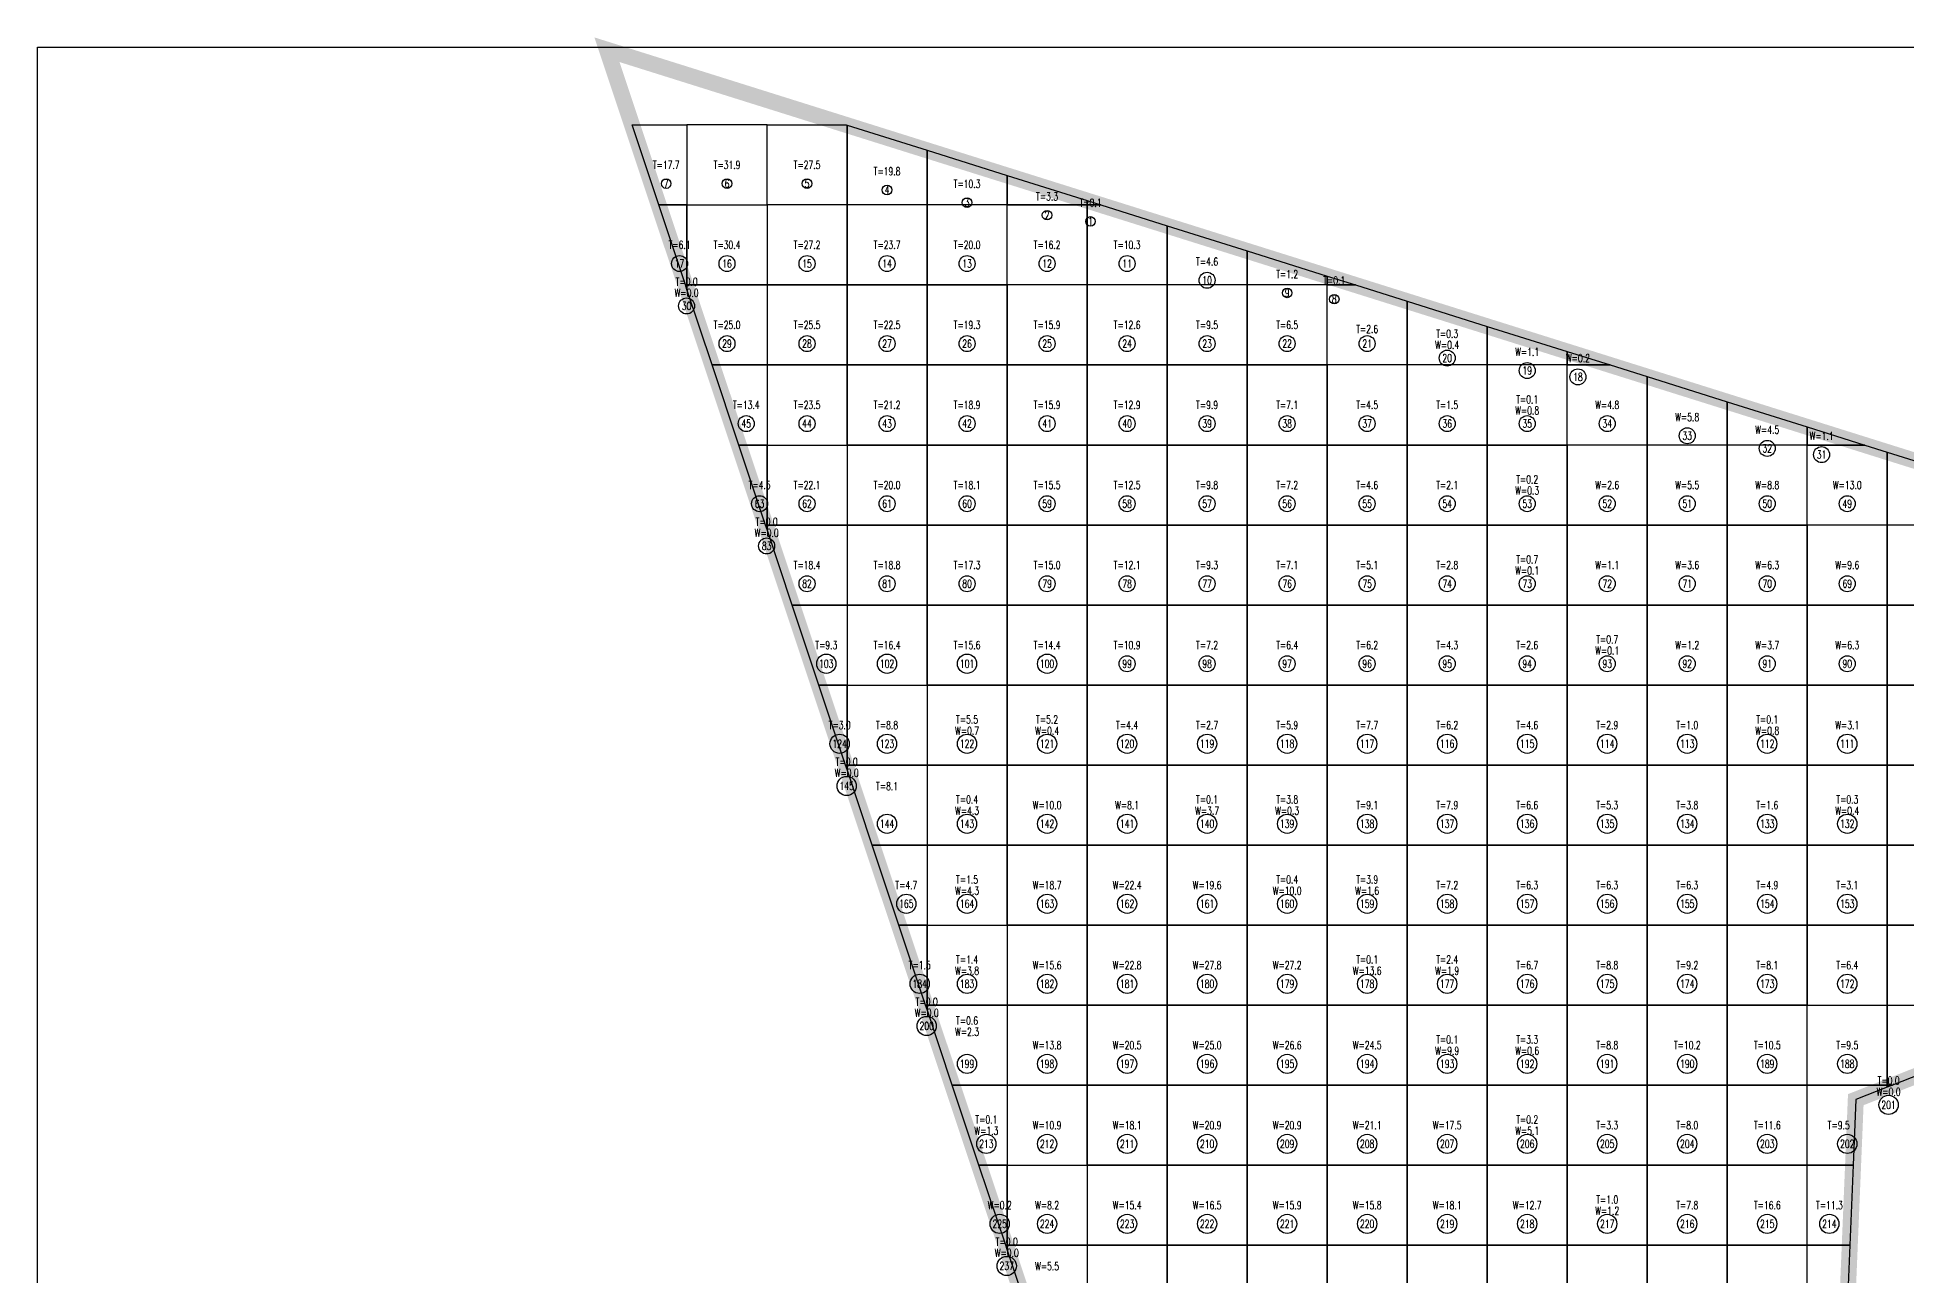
# Model space of a CAD drawing. Extents: x 4283 to 40403, y 1134 to 1764.
# Drawn here: x 8282 to 8365.4, y 1619.3 to 1674.5 of the extents above; entities that cross this region are included whole.
import ezdxf
from ezdxf.enums import TextEntityAlignment as Align

# ---------------------------------------------------------------- set-up
doc = ezdxf.new("R2010")
doc.units = 0
for name, color, linetype in [('tdz_7-5方格网', 2, 'Continuous'), ('tdz_7-5方格网计算', 7, 'Continuous'), ('tdz_土方计算图', 7, 'Continuous'), ('tdz_格田', 6, 'Continuous')]:
    doc.layers.add(name, color=color, linetype=linetype)
doc.styles.add('GLandNum', font='txt_____.ttf', dxfattribs={"width": 0.7, "height": 0.5})

msp = doc.modelspace()

# ---------------------------------------------------------------- linework, layer by layer
at = {"layer": 'tdz_7-5方格网', "linetype": 'Continuous'}
for points in [[(8308.531, 1670.629, 2435.426), (8310.983, 1670.629, 2435.365), (8310.983, 1667.058, 2435.463), (8309.722, 1667.058, 2435.484)], [(8310.983, 1670.629, 2435.365), (8310.983, 1667.058, 2435.463), (8314.555, 1667.058, 2435.363), (8314.555, 1670.629, 2435.289)], [(8318.126, 1670.617, 2435.223), (8318.126, 1667.058, 2435.287), (8314.555, 1667.058, 2435.363), (8314.555, 1670.629, 2435.289), (8318.089, 1670.629, 2435.223)], [(8321.697, 1669.495, 2435.173), (8321.697, 1667.058, 2435.211), (8318.126, 1667.058, 2435.287), (8318.126, 1670.617, 2435.223)], [(8325.269, 1668.373, 2435.124), (8325.269, 1667.058, 2435.136), (8321.697, 1667.058, 2435.211), (8321.697, 1669.495, 2435.173)], [(8328.84, 1667.25, 2435.074), (8328.84, 1667.058, 2435.073), (8325.269, 1667.058, 2435.136), (8325.269, 1668.373, 2435.124)], [(8309.722, 1667.058, 2435.484), (8310.983, 1667.058, 2435.463), (8310.983, 1663.486, 2435.542), (8310.913, 1663.486, 2435.542)], [(8310.983, 1663.486, 2435.542), (8310.983, 1667.058, 2435.463), (8314.555, 1667.058, 2435.363), (8314.555, 1663.486, 2435.46)], [(8314.555, 1667.058, 2435.363), (8314.555, 1663.486, 2435.46), (8318.126, 1663.486, 2435.361), (8318.126, 1667.058, 2435.287)], [(8318.126, 1667.058, 2435.287), (8318.126, 1663.486, 2435.361), (8321.697, 1663.486, 2435.285), (8321.697, 1667.058, 2435.211)], [(8321.697, 1667.058, 2435.211), (8321.697, 1663.486, 2435.285), (8325.269, 1663.486, 2435.209), (8325.269, 1667.058, 2435.136)], [(8325.269, 1663.486, 2435.209), (8325.269, 1667.058, 2435.136), (8328.84, 1667.058, 2435.073), (8328.84, 1663.486, 2435.134)], [(8329.454, 1667.058, 2435.066), (8328.84, 1667.058, 2435.073), (8328.84, 1667.25, 2435.074)], [(8332.412, 1666.128, 2435.024), (8332.412, 1663.486, 2435.047), (8328.84, 1663.486, 2435.134), (8328.84, 1667.058, 2435.073), (8329.454, 1667.058, 2435.066)], [(8335.983, 1665.006, 2434.955), (8335.983, 1663.486, 2434.948), (8332.412, 1663.486, 2435.047), (8332.412, 1666.128, 2435.024)], [(8339.555, 1663.883, 2434.868), (8339.555, 1663.486, 2434.865), (8335.983, 1663.486, 2434.948), (8335.983, 1665.006, 2434.955)], [(8340.819, 1663.486, 2434.836), (8339.555, 1663.486, 2434.865), (8339.555, 1663.883, 2434.868)], [(8310.913, 1663.486, 2435.542), (8310.983, 1663.486, 2435.542), (8310.983, 1663.277, 2435.545)], [(8310.983, 1663.277, 2435.545), (8310.983, 1663.486, 2435.542), (8314.555, 1663.486, 2435.46), (8314.555, 1659.915, 2435.561), (8312.104, 1659.915, 2435.6)], [(8314.555, 1663.486, 2435.46), (8314.555, 1659.915, 2435.561), (8318.126, 1659.915, 2435.457), (8318.126, 1663.486, 2435.361)], [(8318.126, 1663.486, 2435.361), (8318.126, 1659.915, 2435.457), (8321.697, 1659.915, 2435.349), (8321.697, 1663.486, 2435.285)], [(8321.697, 1663.486, 2435.285), (8321.697, 1659.915, 2435.349), (8325.269, 1659.915, 2435.254), (8325.269, 1663.486, 2435.209)], [(8325.269, 1663.486, 2435.209), (8325.269, 1659.915, 2435.254), (8328.84, 1659.915, 2435.163), (8328.84, 1663.486, 2435.134)], [(8328.84, 1663.486, 2435.134), (8328.84, 1659.915, 2435.163), (8332.412, 1659.915, 2435.071), (8332.412, 1663.486, 2435.047)], [(8332.412, 1663.486, 2435.047), (8332.412, 1659.915, 2435.071), (8335.983, 1659.915, 2434.979), (8335.983, 1663.486, 2434.948)], [(8335.983, 1663.486, 2434.948), (8335.983, 1659.915, 2434.979), (8339.555, 1659.915, 2434.877), (8339.555, 1663.486, 2434.865)], [(8343.126, 1662.761, 2434.78), (8343.126, 1659.915, 2434.757), (8339.555, 1659.915, 2434.877), (8339.555, 1663.486, 2434.865), (8340.819, 1663.486, 2434.836)], [(8346.697, 1661.639, 2434.693), (8346.697, 1659.915, 2434.679), (8343.126, 1659.915, 2434.757), (8343.126, 1662.761, 2434.78)], [(8350.269, 1660.516, 2434.606), (8350.269, 1659.915, 2434.601), (8346.697, 1659.915, 2434.679), (8346.697, 1661.639, 2434.693)], [(8352.184, 1659.915, 2434.559), (8350.269, 1659.915, 2434.601), (8350.269, 1660.516, 2434.606)], [(8312.104, 1659.915, 2435.6), (8314.555, 1659.915, 2435.561), (8314.555, 1656.343, 2435.662), (8313.296, 1656.343, 2435.658)], [(8314.555, 1659.915, 2435.561), (8314.555, 1656.343, 2435.662), (8318.126, 1656.343, 2435.554), (8318.126, 1659.915, 2435.457)], [(8318.126, 1659.915, 2435.457), (8318.126, 1656.343, 2435.554), (8321.697, 1656.343, 2435.411), (8321.697, 1659.915, 2435.349)], [(8321.697, 1659.915, 2435.349), (8321.697, 1656.343, 2435.411), (8325.269, 1656.343, 2435.309), (8325.269, 1659.915, 2435.254)], [(8325.269, 1659.915, 2435.254), (8325.269, 1656.343, 2435.309), (8328.84, 1656.343, 2435.213), (8328.84, 1659.915, 2435.163)], [(8328.84, 1659.915, 2435.163), (8328.84, 1656.343, 2435.213), (8332.412, 1656.343, 2435.116), (8332.412, 1659.915, 2435.071)], [(8332.412, 1659.915, 2435.071), (8332.412, 1656.343, 2435.116), (8335.983, 1656.343, 2435.014), (8335.983, 1659.915, 2434.979)], [(8335.983, 1659.915, 2434.979), (8335.983, 1656.343, 2435.014), (8339.555, 1656.343, 2434.911), (8339.555, 1659.915, 2434.877)], [(8339.555, 1659.915, 2434.877), (8339.555, 1656.343, 2434.911), (8343.126, 1656.343, 2434.807), (8343.126, 1659.915, 2434.757)], [(8343.126, 1659.915, 2434.757), (8343.126, 1656.343, 2434.807), (8346.697, 1656.343, 2434.687), (8346.697, 1659.915, 2434.679)], [(8346.697, 1659.915, 2434.679), (8346.697, 1656.343, 2434.687), (8350.269, 1656.343, 2434.568), (8350.269, 1659.915, 2434.601)], [(8353.84, 1659.394, 2434.519), (8353.84, 1656.343, 2434.491), (8350.269, 1656.343, 2434.568), (8350.269, 1659.915, 2434.601), (8352.184, 1659.915, 2434.559)], [(8357.412, 1658.272, 2434.431), (8357.412, 1656.343, 2434.414), (8353.84, 1656.343, 2434.491), (8353.84, 1659.394, 2434.519)], [(8360.983, 1657.149, 2434.344), (8360.983, 1656.343, 2434.337), (8357.412, 1656.343, 2434.414), (8357.412, 1658.272, 2434.431)], [(8363.548, 1656.343, 2434.281), (8360.983, 1656.343, 2434.337), (8360.983, 1657.149, 2434.344)], [(8313.296, 1656.343, 2435.658), (8314.555, 1656.343, 2435.662), (8314.555, 1652.772, 2435.719), (8314.487, 1652.772, 2435.718)], [(8314.555, 1652.772, 2435.719), (8314.555, 1656.343, 2435.662), (8318.126, 1656.343, 2435.554), (8318.126, 1652.772, 2435.634)], [(8318.126, 1656.343, 2435.554), (8318.126, 1652.772, 2435.634), (8321.697, 1652.772, 2435.489), (8321.697, 1656.343, 2435.411)], [(8321.697, 1656.343, 2435.411), (8321.697, 1652.772, 2435.489), (8325.269, 1652.772, 2435.367), (8325.269, 1656.343, 2435.309)], [(8325.269, 1656.343, 2435.309), (8325.269, 1652.772, 2435.367), (8328.84, 1652.772, 2435.271), (8328.84, 1656.343, 2435.213)], [(8328.84, 1656.343, 2435.213), (8328.84, 1652.772, 2435.271), (8332.412, 1652.772, 2435.174), (8332.412, 1656.343, 2435.116)], [(8332.412, 1656.343, 2435.116), (8332.412, 1652.772, 2435.174), (8335.983, 1652.772, 2435.06), (8335.983, 1656.343, 2435.014)], [(8335.983, 1656.343, 2435.014), (8335.983, 1652.772, 2435.06), (8339.555, 1652.772, 2434.951), (8339.555, 1656.343, 2434.911)], [(8339.555, 1656.343, 2434.911), (8339.555, 1652.772, 2434.951), (8343.126, 1652.772, 2434.847), (8343.126, 1656.343, 2434.807)], [(8343.126, 1656.343, 2434.807), (8343.126, 1652.772, 2434.847), (8346.697, 1652.772, 2434.736), (8346.697, 1656.343, 2434.687)], [(8346.697, 1656.343, 2434.687), (8346.697, 1652.772, 2434.736), (8350.269, 1652.772, 2434.616), (8350.269, 1656.343, 2434.568)], [(8350.269, 1656.343, 2434.568), (8350.269, 1652.772, 2434.616), (8353.84, 1652.772, 2434.496), (8353.84, 1656.343, 2434.491)], [(8353.84, 1656.343, 2434.491), (8353.84, 1652.772, 2434.496), (8357.412, 1652.772, 2434.38), (8357.412, 1656.343, 2434.414)], [(8357.412, 1656.343, 2434.414), (8357.412, 1652.772, 2434.38), (8360.983, 1652.772, 2434.304), (8360.983, 1656.343, 2434.337)], [(8364.555, 1656.027, 2434.256), (8364.555, 1652.772, 2434.226), (8360.983, 1652.772, 2434.304), (8360.983, 1656.343, 2434.337), (8363.548, 1656.343, 2434.281)], [(8368.126, 1654.905, 2434.169), (8368.126, 1652.772, 2434.15), (8364.555, 1652.772, 2434.226), (8364.555, 1656.027, 2434.256)], [(8314.487, 1652.772, 2435.718), (8314.555, 1652.772, 2435.719), (8314.555, 1652.569, 2435.721)], [(8314.555, 1652.569, 2435.721), (8314.555, 1652.772, 2435.719), (8318.126, 1652.772, 2435.634), (8318.126, 1649.2, 2435.713), (8315.678, 1649.2, 2435.781)], [(8318.126, 1652.772, 2435.634), (8318.126, 1649.2, 2435.713), (8321.697, 1649.2, 2435.566), (8321.697, 1652.772, 2435.489)], [(8321.697, 1652.772, 2435.489), (8321.697, 1649.2, 2435.566), (8325.269, 1649.2, 2435.425), (8325.269, 1652.772, 2435.367)], [(8325.269, 1652.772, 2435.367), (8325.269, 1649.2, 2435.425), (8328.84, 1649.2, 2435.329), (8328.84, 1652.772, 2435.271)], [(8328.84, 1652.772, 2435.271), (8328.84, 1649.2, 2435.329), (8332.412, 1649.2, 2435.22), (8332.412, 1652.772, 2435.174)], [(8332.412, 1652.772, 2435.174), (8332.412, 1649.2, 2435.22), (8335.983, 1649.2, 2435.14), (8335.983, 1652.772, 2435.06)], [(8335.983, 1652.772, 2435.06), (8335.983, 1649.2, 2435.14), (8339.555, 1649.2, 2434.974), (8339.555, 1652.772, 2434.951)], [(8339.555, 1652.772, 2434.951), (8339.555, 1649.2, 2434.974), (8343.126, 1649.2, 2434.861), (8343.126, 1652.772, 2434.847)], [(8343.126, 1652.772, 2434.847), (8343.126, 1649.2, 2434.861), (8346.697, 1649.2, 2434.728), (8346.697, 1652.772, 2434.736)], [(8346.697, 1652.772, 2434.736), (8346.697, 1649.2, 2434.728), (8350.269, 1649.2, 2434.595), (8350.269, 1652.772, 2434.616)], [(8350.269, 1652.772, 2434.616), (8350.269, 1649.2, 2434.595), (8353.84, 1649.2, 2434.484), (8353.84, 1652.772, 2434.496)], [(8353.84, 1652.772, 2434.496), (8353.84, 1649.2, 2434.484), (8357.412, 1649.2, 2434.375), (8357.412, 1652.772, 2434.38)], [(8357.412, 1652.772, 2434.38), (8357.412, 1649.2, 2434.375), (8360.983, 1649.2, 2434.265), (8360.983, 1652.772, 2434.304)], [(8360.983, 1652.772, 2434.304), (8360.983, 1649.2, 2434.265), (8364.555, 1649.2, 2434.174), (8364.555, 1652.772, 2434.226)], [(8364.555, 1652.772, 2434.226), (8364.555, 1649.2, 2434.174), (8368.126, 1649.2, 2434.096), (8368.126, 1652.772, 2434.15)], [(8315.678, 1649.2, 2435.781), (8318.126, 1649.2, 2435.713), (8318.126, 1645.629, 2435.84), (8316.869, 1645.629, 2435.845)], [(8318.126, 1649.2, 2435.713), (8318.126, 1645.629, 2435.84), (8321.697, 1645.629, 2435.725), (8321.697, 1649.2, 2435.566)], [(8321.697, 1649.2, 2435.566), (8321.697, 1645.629, 2435.725), (8325.269, 1645.629, 2435.492), (8325.269, 1649.2, 2435.425)], [(8325.269, 1649.2, 2435.425), (8325.269, 1645.629, 2435.492), (8328.84, 1645.629, 2435.38), (8328.84, 1649.2, 2435.329)], [(8328.84, 1649.2, 2435.329), (8328.84, 1645.629, 2435.38), (8332.412, 1645.629, 2435.378), (8332.412, 1649.2, 2435.22)], [(8332.412, 1649.2, 2435.22), (8332.412, 1645.629, 2435.378), (8335.983, 1645.629, 2435.271), (8335.983, 1649.2, 2435.14)], [(8335.983, 1649.2, 2435.14), (8335.983, 1645.629, 2435.271), (8339.555, 1645.629, 2434.986), (8339.555, 1649.2, 2434.974)], [(8339.555, 1649.2, 2434.974), (8339.555, 1645.629, 2434.986), (8343.126, 1645.629, 2434.857), (8343.126, 1649.2, 2434.861)], [(8343.126, 1649.2, 2434.861), (8343.126, 1645.629, 2434.857), (8346.697, 1645.629, 2434.724), (8346.697, 1649.2, 2434.728)], [(8346.697, 1649.2, 2434.728), (8346.697, 1645.629, 2434.724), (8350.269, 1645.629, 2434.592), (8350.269, 1649.2, 2434.595)], [(8350.269, 1649.2, 2434.595), (8350.269, 1645.629, 2434.592), (8353.84, 1645.629, 2434.459), (8353.84, 1649.2, 2434.484)], [(8353.84, 1649.2, 2434.484), (8353.84, 1645.629, 2434.459), (8357.412, 1645.629, 2434.335), (8357.412, 1649.2, 2434.375)], [(8357.412, 1649.2, 2434.375), (8357.412, 1645.629, 2434.335), (8360.983, 1645.629, 2434.222), (8360.983, 1649.2, 2434.265)], [(8360.983, 1649.2, 2434.265), (8360.983, 1645.629, 2434.222), (8364.555, 1645.629, 2434.106), (8364.555, 1649.2, 2434.174)], [(8364.555, 1649.2, 2434.174), (8364.555, 1645.629, 2434.106), (8368.126, 1645.629, 2434.025), (8368.126, 1649.2, 2434.096)], [(8316.869, 1645.629, 2435.845), (8318.126, 1645.629, 2435.84), (8318.126, 1642.058, 2435.909), (8318.06, 1642.058, 2435.909)], [(8318.126, 1642.058, 2435.909), (8318.126, 1645.629, 2435.84), (8321.697, 1645.629, 2435.725), (8321.697, 1642.058, 2436.208)], [(8321.697, 1645.629, 2435.725), (8321.697, 1642.058, 2436.208), (8325.269, 1642.058, 2436.227), (8325.269, 1645.629, 2435.492)], [(8325.269, 1645.629, 2435.492), (8325.269, 1642.058, 2436.227), (8328.84, 1642.058, 2435.731), (8328.84, 1645.629, 2435.38)], [(8328.84, 1645.629, 2435.38), (8328.84, 1642.058, 2435.731), (8332.412, 1642.058, 2435.616), (8332.412, 1645.629, 2435.378)], [(8332.412, 1645.629, 2435.378), (8332.412, 1642.058, 2435.616), (8335.983, 1642.058, 2435.357), (8335.983, 1645.629, 2435.271)], [(8335.983, 1645.629, 2435.271), (8335.983, 1642.058, 2435.357), (8339.555, 1642.058, 2434.996), (8339.555, 1645.629, 2434.986)], [(8339.555, 1645.629, 2434.986), (8339.555, 1642.058, 2434.996), (8343.126, 1642.058, 2434.843), (8343.126, 1645.629, 2434.857)], [(8343.126, 1645.629, 2434.857), (8343.126, 1642.058, 2434.843), (8346.697, 1642.058, 2434.701), (8346.697, 1645.629, 2434.724)], [(8346.697, 1645.629, 2434.724), (8346.697, 1642.058, 2434.701), (8350.269, 1642.058, 2434.569), (8350.269, 1645.629, 2434.592)], [(8350.269, 1645.629, 2434.592), (8350.269, 1642.058, 2434.569), (8353.84, 1642.058, 2434.436), (8353.84, 1645.629, 2434.459)], [(8353.84, 1645.629, 2434.459), (8353.84, 1642.058, 2434.436), (8357.412, 1642.058, 2434.304), (8357.412, 1645.629, 2434.335)], [(8357.412, 1645.629, 2434.335), (8357.412, 1642.058, 2434.304), (8360.983, 1642.058, 2434.185), (8360.983, 1645.629, 2434.222)], [(8360.983, 1645.629, 2434.222), (8360.983, 1642.058, 2434.185), (8364.555, 1642.058, 2434.067), (8364.555, 1645.629, 2434.106)], [(8364.555, 1645.629, 2434.106), (8364.555, 1642.058, 2434.067), (8368.126, 1642.058, 2433.964), (8368.126, 1645.629, 2434.025)], [(8318.06, 1642.058, 2435.909), (8318.126, 1642.058, 2435.909), (8318.126, 1641.861, 2435.911)], [(8318.126, 1641.861, 2435.911), (8318.126, 1642.058, 2435.909), (8321.697, 1642.058, 2436.208), (8321.697, 1638.486, 2435.979), (8319.252, 1638.486, 2435.971)], [(8321.697, 1642.058, 2436.208), (8321.697, 1638.486, 2435.979), (8325.269, 1638.486, 2436.43), (8325.269, 1642.058, 2436.227)], [(8325.269, 1642.058, 2436.227), (8325.269, 1638.486, 2436.43), (8328.84, 1638.486, 2436.609), (8328.84, 1642.058, 2435.731)], [(8328.84, 1642.058, 2435.731), (8328.84, 1638.486, 2436.609), (8332.412, 1638.486, 2436.072), (8332.412, 1642.058, 2435.616)], [(8332.412, 1642.058, 2435.616), (8332.412, 1638.486, 2436.072), (8335.983, 1638.486, 2435.662), (8335.983, 1642.058, 2435.357)], [(8335.983, 1642.058, 2435.357), (8335.983, 1638.486, 2435.662), (8339.555, 1638.486, 2434.996), (8339.555, 1642.058, 2434.996)], [(8339.555, 1642.058, 2434.996), (8339.555, 1638.486, 2434.996), (8343.126, 1638.486, 2434.859), (8343.126, 1642.058, 2434.843)], [(8343.126, 1642.058, 2434.843), (8343.126, 1638.486, 2434.859), (8346.697, 1638.486, 2434.705), (8346.697, 1642.058, 2434.701)], [(8346.697, 1642.058, 2434.701), (8346.697, 1638.486, 2434.705), (8350.269, 1638.486, 2434.551), (8350.269, 1642.058, 2434.569)], [(8350.269, 1642.058, 2434.569), (8350.269, 1638.486, 2434.551), (8353.84, 1638.486, 2434.4), (8353.84, 1642.058, 2434.436)], [(8353.84, 1642.058, 2434.436), (8353.84, 1638.486, 2434.4), (8357.412, 1638.486, 2434.27), (8357.412, 1642.058, 2434.304)], [(8357.412, 1642.058, 2434.304), (8357.412, 1638.486, 2434.27), (8360.983, 1638.486, 2434.145), (8360.983, 1642.058, 2434.185)], [(8360.983, 1642.058, 2434.185), (8360.983, 1638.486, 2434.145), (8364.555, 1638.486, 2434.015), (8364.555, 1642.058, 2434.067)], [(8364.555, 1642.058, 2434.067), (8364.555, 1638.486, 2434.015), (8368.126, 1638.486, 2433.923), (8368.126, 1642.058, 2433.964)], [(8319.252, 1638.486, 2435.971), (8321.697, 1638.486, 2435.979), (8321.697, 1634.915, 2436.006), (8320.443, 1634.915, 2436.035)], [(8321.697, 1638.486, 2435.979), (8321.697, 1634.915, 2436.006), (8325.269, 1634.915, 2436.429), (8325.269, 1638.486, 2436.43)], [(8325.269, 1638.486, 2436.43), (8325.269, 1634.915, 2436.429), (8328.84, 1634.915, 2436.464), (8328.84, 1638.486, 2436.609)], [(8328.84, 1638.486, 2436.609), (8328.84, 1634.915, 2436.464), (8332.412, 1634.915, 2436.486), (8332.412, 1638.486, 2436.072)], [(8332.412, 1638.486, 2436.072), (8332.412, 1634.915, 2436.486), (8335.983, 1634.915, 2436.367), (8335.983, 1638.486, 2435.662)], [(8335.983, 1638.486, 2435.662), (8335.983, 1634.915, 2436.367), (8339.555, 1634.915, 2435.903), (8339.555, 1638.486, 2434.996)], [(8339.555, 1638.486, 2434.996), (8339.555, 1634.915, 2435.903), (8343.126, 1634.915, 2434.979), (8343.126, 1638.486, 2434.859)], [(8343.126, 1638.486, 2434.859), (8343.126, 1634.915, 2434.979), (8346.697, 1634.915, 2434.822), (8346.697, 1638.486, 2434.705)], [(8346.697, 1638.486, 2434.705), (8346.697, 1634.915, 2434.822), (8350.269, 1634.915, 2434.666), (8350.269, 1638.486, 2434.551)], [(8350.269, 1638.486, 2434.551), (8350.269, 1634.915, 2434.666), (8353.84, 1634.915, 2434.398), (8353.84, 1638.486, 2434.4)], [(8353.84, 1638.486, 2434.4), (8353.84, 1634.915, 2434.398), (8357.412, 1634.915, 2434.225), (8357.412, 1638.486, 2434.27)], [(8357.412, 1638.486, 2434.27), (8357.412, 1634.915, 2434.225), (8360.983, 1634.915, 2434.091), (8360.983, 1638.486, 2434.145)], [(8360.983, 1638.486, 2434.145), (8360.983, 1634.915, 2434.091), (8364.555, 1634.915, 2433.962), (8364.555, 1638.486, 2434.015)], [(8364.555, 1638.486, 2434.015), (8364.555, 1634.915, 2433.962), (8368.126, 1634.915, 2433.882), (8368.126, 1638.486, 2433.923)], [(8320.443, 1634.915, 2436.035), (8321.697, 1634.915, 2436.006), (8321.697, 1631.343, 2436.099), (8321.634, 1631.343, 2436.099)], [(8321.697, 1631.343, 2436.099), (8321.697, 1634.915, 2436.006), (8325.269, 1634.915, 2436.429), (8325.269, 1631.343, 2436.429)], [(8325.269, 1634.915, 2436.429), (8325.269, 1631.343, 2436.429), (8328.84, 1631.343, 2436.429), (8328.84, 1634.915, 2436.464)], [(8328.84, 1634.915, 2436.464), (8328.84, 1631.343, 2436.429), (8332.412, 1631.343, 2436.47), (8332.412, 1634.915, 2436.486)], [(8332.412, 1634.915, 2436.486), (8332.412, 1631.343, 2436.47), (8335.983, 1631.343, 2436.381), (8335.983, 1634.915, 2436.367)], [(8335.983, 1634.915, 2436.367), (8335.983, 1631.343, 2436.381), (8339.555, 1631.343, 2436.259), (8339.555, 1634.915, 2435.903)], [(8339.555, 1634.915, 2435.903), (8339.555, 1631.343, 2436.259), (8343.126, 1631.343, 2435.759), (8343.126, 1634.915, 2434.979)], [(8343.126, 1634.915, 2434.979), (8343.126, 1631.343, 2435.759), (8346.697, 1631.343, 2434.86), (8346.697, 1634.915, 2434.822)], [(8346.697, 1634.915, 2434.822), (8346.697, 1631.343, 2434.86), (8350.269, 1631.343, 2434.515), (8350.269, 1634.915, 2434.666)], [(8350.269, 1634.915, 2434.666), (8350.269, 1631.343, 2434.515), (8353.84, 1631.343, 2434.324), (8353.84, 1634.915, 2434.398)], [(8353.84, 1634.915, 2434.398), (8353.84, 1631.343, 2434.324), (8357.412, 1631.343, 2434.184), (8357.412, 1634.915, 2434.225)], [(8357.412, 1634.915, 2434.225), (8357.412, 1631.343, 2434.184), (8360.983, 1631.343, 2434.039), (8360.983, 1634.915, 2434.091)], [(8360.983, 1634.915, 2434.091), (8360.983, 1631.343, 2434.039), (8364.555, 1631.343, 2433.916), (8364.555, 1634.915, 2433.962)], [(8364.555, 1634.915, 2433.962), (8364.555, 1631.343, 2433.916), (8368.126, 1631.343, 2433.844), (8368.126, 1634.915, 2433.882)], [(8321.634, 1631.343, 2436.099), (8321.697, 1631.343, 2436.099), (8321.697, 1631.153, 2436.102)], [(8321.697, 1631.153, 2436.102), (8321.697, 1631.343, 2436.099), (8325.269, 1631.343, 2436.429), (8325.269, 1627.772, 2436.429), (8322.825, 1627.772, 2436.162)], [(8325.269, 1631.343, 2436.429), (8325.269, 1627.772, 2436.429), (8328.84, 1627.772, 2436.429), (8328.84, 1631.343, 2436.429)], [(8328.84, 1631.343, 2436.429), (8328.84, 1627.772, 2436.429), (8332.412, 1627.772, 2436.429), (8332.412, 1631.343, 2436.47)], [(8332.412, 1631.343, 2436.47), (8332.412, 1627.772, 2436.429), (8335.983, 1627.772, 2436.274), (8335.983, 1631.343, 2436.381)], [(8335.983, 1631.343, 2436.381), (8335.983, 1627.772, 2436.274), (8339.555, 1627.772, 2436.101), (8339.555, 1631.343, 2436.259)], [(8339.555, 1631.343, 2436.259), (8339.555, 1627.772, 2436.101), (8343.126, 1627.772, 2435.932), (8343.126, 1631.343, 2435.759)], [(8343.126, 1631.343, 2435.759), (8343.126, 1627.772, 2435.932), (8346.697, 1627.772, 2435.297), (8346.697, 1631.343, 2434.86)], [(8346.697, 1631.343, 2434.86), (8346.697, 1627.772, 2435.297), (8350.269, 1627.772, 2434.774), (8350.269, 1631.343, 2434.515)], [(8350.269, 1631.343, 2434.515), (8350.269, 1627.772, 2434.774), (8353.84, 1627.772, 2434.467), (8353.84, 1631.343, 2434.324)], [(8353.84, 1631.343, 2434.324), (8353.84, 1627.772, 2434.467), (8357.412, 1627.772, 2434.216), (8357.412, 1631.343, 2434.184)], [(8357.412, 1631.343, 2434.184), (8357.412, 1627.772, 2434.216), (8360.983, 1627.772, 2434.004), (8360.983, 1631.343, 2434.039)], [(8360.983, 1627.772, 2434.004), (8360.983, 1631.343, 2434.039), (8364.555, 1631.343, 2433.916), (8364.555, 1627.772, 2433.877)], [(8364.787, 1627.772, 2433.871), (8364.555, 1627.772, 2433.877), (8364.555, 1631.343, 2433.916), (8368.126, 1631.343, 2433.844), (8368.126, 1629.087, 2433.816)], [(8322.825, 1627.772, 2436.162), (8325.269, 1627.772, 2436.429), (8325.269, 1624.2, 2436.274), (8324.016, 1624.2, 2436.225)], [(8325.269, 1627.772, 2436.429), (8325.269, 1624.2, 2436.274), (8328.84, 1624.2, 2436.429), (8328.84, 1627.772, 2436.429)], [(8328.84, 1627.772, 2436.429), (8328.84, 1624.2, 2436.429), (8332.412, 1624.2, 2436.38), (8332.412, 1627.772, 2436.429)], [(8332.412, 1627.772, 2436.429), (8332.412, 1624.2, 2436.38), (8335.983, 1624.2, 2436.173), (8335.983, 1627.772, 2436.274)], [(8335.983, 1627.772, 2436.274), (8335.983, 1624.2, 2436.173), (8339.555, 1624.2, 2435.991), (8339.555, 1627.772, 2436.101)], [(8339.555, 1627.772, 2436.101), (8339.555, 1624.2, 2435.991), (8343.126, 1624.2, 2435.809), (8343.126, 1627.772, 2435.932)], [(8343.126, 1627.772, 2435.932), (8343.126, 1624.2, 2435.809), (8346.697, 1624.2, 2435.669), (8346.697, 1627.772, 2435.297)], [(8346.697, 1627.772, 2435.297), (8346.697, 1624.2, 2435.669), (8350.269, 1624.2, 2434.964), (8350.269, 1627.772, 2434.774)], [(8350.269, 1627.772, 2434.774), (8350.269, 1624.2, 2434.964), (8353.84, 1624.2, 2434.601), (8353.84, 1627.772, 2434.467)], [(8353.84, 1627.772, 2434.467), (8353.84, 1624.2, 2434.601), (8357.412, 1624.2, 2434.339), (8357.412, 1627.772, 2434.216)], [(8357.412, 1627.772, 2434.216), (8357.412, 1624.2, 2434.339), (8360.983, 1624.2, 2433.933), (8360.983, 1627.772, 2434.004)], [(8363.028, 1624.2, 2433.728), (8360.983, 1624.2, 2433.933), (8360.983, 1627.772, 2434.004), (8364.555, 1627.772, 2433.877), (8364.555, 1627.68, 2433.874), (8363.149, 1627.126, 2433.898)], [(8364.555, 1627.772, 2433.877), (8364.787, 1627.772, 2433.871), (8364.555, 1627.68, 2433.874)], [(8324.016, 1624.2, 2436.225), (8325.269, 1624.2, 2436.274), (8325.269, 1620.629, 2436.289), (8325.208, 1620.629, 2436.289)], [(8325.269, 1620.629, 2436.289), (8325.269, 1624.2, 2436.274), (8328.84, 1624.2, 2436.429), (8328.84, 1620.629, 2436.429)], [(8328.84, 1624.2, 2436.429), (8328.84, 1620.629, 2436.429), (8332.412, 1620.629, 2436.294), (8332.412, 1624.2, 2436.38)], [(8332.412, 1624.2, 2436.38), (8332.412, 1620.629, 2436.294), (8335.983, 1620.629, 2436.084), (8335.983, 1624.2, 2436.173)], [(8335.983, 1624.2, 2436.173), (8335.983, 1620.629, 2436.084), (8339.555, 1620.629, 2435.889), (8339.555, 1624.2, 2435.991)], [(8339.555, 1624.2, 2435.991), (8339.555, 1620.629, 2435.889), (8343.126, 1620.629, 2435.714), (8343.126, 1624.2, 2435.809)], [(8343.126, 1624.2, 2435.809), (8343.126, 1620.629, 2435.714), (8346.697, 1620.629, 2435.748), (8346.697, 1624.2, 2435.669)], [(8346.697, 1624.2, 2435.669), (8346.697, 1620.629, 2435.748), (8350.269, 1620.629, 2435.225), (8350.269, 1624.2, 2434.964)], [(8350.269, 1624.2, 2434.964), (8350.269, 1620.629, 2435.225), (8353.84, 1620.629, 2434.706), (8353.84, 1624.2, 2434.601)], [(8353.84, 1624.2, 2434.601), (8353.84, 1620.629, 2434.706), (8357.412, 1620.629, 2434.176), (8357.412, 1624.2, 2434.339)], [(8357.412, 1624.2, 2434.339), (8357.412, 1620.629, 2434.176), (8360.983, 1620.629, 2433.635), (8360.983, 1624.2, 2433.933)], [(8360.983, 1624.2, 2433.933), (8363.028, 1624.2, 2433.728), (8362.881, 1620.629, 2433.626), (8360.983, 1620.629, 2433.635)], [(8325.208, 1620.629, 2436.289), (8325.269, 1620.629, 2436.289), (8325.269, 1620.445, 2436.292)], [(8325.269, 1620.445, 2436.292), (8325.269, 1620.629, 2436.289), (8328.84, 1620.629, 2436.429), (8328.84, 1617.058, 2436.39), (8326.399, 1617.058, 2436.352)], [(8328.84, 1620.629, 2436.429), (8328.84, 1617.058, 2436.39), (8332.412, 1617.058, 2436.191), (8332.412, 1620.629, 2436.294)], [(8332.412, 1620.629, 2436.294), (8332.412, 1617.058, 2436.191), (8335.983, 1617.058, 2435.991), (8335.983, 1620.629, 2436.084)], [(8335.983, 1620.629, 2436.084), (8335.983, 1617.058, 2435.991), (8339.555, 1617.058, 2435.789), (8339.555, 1620.629, 2435.889)], [(8339.555, 1620.629, 2435.889), (8339.555, 1617.058, 2435.789), (8343.126, 1617.058, 2435.64), (8343.126, 1620.629, 2435.714)], [(8343.126, 1620.629, 2435.714), (8343.126, 1617.058, 2435.64), (8346.697, 1617.058, 2435.339), (8346.697, 1620.629, 2435.748)], [(8346.697, 1620.629, 2435.748), (8346.697, 1617.058, 2435.339), (8350.269, 1617.058, 2435.029), (8350.269, 1620.629, 2435.225)], [(8350.269, 1620.629, 2435.225), (8350.269, 1617.058, 2435.029), (8353.84, 1617.058, 2434.469), (8353.84, 1620.629, 2434.706)], [(8353.84, 1620.629, 2434.706), (8353.84, 1617.058, 2434.469), (8357.412, 1617.058, 2433.816), (8357.412, 1620.629, 2434.176)], [(8357.412, 1620.629, 2434.176), (8357.412, 1617.058, 2433.816), (8360.983, 1617.058, 2433.536), (8360.983, 1620.629, 2433.635)], [(8360.983, 1620.629, 2433.635), (8362.881, 1620.629, 2433.626), (8362.733, 1617.058, 2433.849), (8360.983, 1617.058, 2433.536)]]:
    msp.add_polyline3d(points, close=True, dxfattribs=at)
at = {"layer": 'tdz_7-5方格网计算', "color": 7, "linetype": 'Continuous'}
for centre, radius in [((8310.055, 1668.01), 0.214), ((8312.769, 1668.01), 0.214), ((8316.34, 1668.01), 0.214), ((8319.912, 1667.724), 0.214), ((8323.483, 1667.162), 0.214), ((8327.055, 1666.601), 0.214), ((8328.994, 1666.321), 0.214), ((8310.65, 1664.438), 0.357), ((8312.769, 1664.438), 0.357), ((8316.34, 1664.438), 0.357), ((8319.912, 1664.438), 0.357), ((8323.483, 1664.438), 0.357), ((8327.055, 1664.438), 0.357), ((8330.626, 1664.438), 0.357), ((8334.197, 1663.693), 0.357), ((8310.966, 1662.548), 0.357), ((8337.769, 1663.132), 0.214), ((8339.871, 1662.851), 0.214), ((8312.769, 1660.867), 0.357), ((8316.34, 1660.867), 0.357), ((8319.912, 1660.867), 0.357), ((8323.483, 1660.867), 0.357), ((8327.055, 1660.867), 0.357), ((8330.626, 1660.867), 0.357), ((8334.197, 1660.867), 0.357), ((8337.769, 1660.867), 0.357), ((8341.34, 1660.867), 0.357), ((8344.912, 1660.224), 0.357), ((8348.483, 1659.663), 0.357), ((8350.748, 1659.382), 0.357), ((8313.627, 1657.296), 0.357), ((8316.34, 1657.296), 0.357), ((8319.912, 1657.296), 0.357), ((8323.483, 1657.296), 0.357), ((8327.055, 1657.296), 0.357), ((8330.626, 1657.296), 0.357), ((8334.197, 1657.296), 0.357), ((8337.769, 1657.296), 0.357), ((8341.34, 1657.296), 0.357), ((8344.912, 1657.296), 0.357), ((8348.483, 1657.296), 0.357), ((8352.055, 1657.296), 0.357), ((8355.626, 1656.755), 0.357), ((8359.197, 1656.194), 0.357), ((8361.624, 1655.913), 0.357), ((8314.223, 1653.724), 0.357), ((8316.34, 1653.724), 0.357), ((8319.912, 1653.724), 0.357), ((8323.483, 1653.724), 0.357), ((8327.055, 1653.724), 0.357), ((8330.626, 1653.724), 0.357), ((8334.197, 1653.724), 0.357), ((8337.769, 1653.724), 0.357), ((8341.34, 1653.724), 0.357), ((8344.912, 1653.724), 0.357), ((8348.483, 1653.724), 0.357), ((8352.055, 1653.724), 0.357), ((8355.626, 1653.724), 0.357), ((8359.197, 1653.724), 0.357), ((8362.769, 1653.724), 0.357), ((8314.538, 1651.837), 0.357), ((8316.34, 1650.153), 0.357), ((8319.912, 1650.153), 0.357), ((8323.483, 1650.153), 0.357), ((8327.055, 1650.153), 0.357), ((8330.626, 1650.153), 0.357), ((8334.197, 1650.153), 0.357), ((8337.769, 1650.153), 0.357), ((8341.34, 1650.153), 0.357), ((8344.912, 1650.153), 0.357), ((8348.483, 1650.153), 0.357), ((8352.055, 1650.153), 0.357), ((8355.626, 1650.153), 0.357), ((8359.197, 1650.153), 0.357), ((8362.769, 1650.153), 0.357), ((8317.2, 1646.581), 0.429), ((8319.912, 1646.581), 0.429), ((8323.483, 1646.581), 0.429), ((8327.055, 1646.581), 0.429), ((8330.626, 1646.581), 0.357), ((8334.197, 1646.581), 0.357), ((8337.769, 1646.581), 0.357), ((8341.34, 1646.581), 0.357), ((8344.912, 1646.581), 0.357), ((8348.483, 1646.581), 0.357), ((8352.055, 1646.581), 0.357), ((8355.626, 1646.581), 0.357), ((8359.197, 1646.581), 0.357), ((8362.769, 1646.581), 0.357), ((8317.795, 1643.01), 0.429), ((8319.912, 1643.01), 0.429), ((8323.483, 1643.01), 0.429), ((8327.055, 1643.01), 0.429), ((8330.626, 1643.01), 0.429), ((8334.197, 1643.01), 0.429), ((8337.769, 1643.01), 0.429), ((8341.34, 1643.01), 0.429), ((8344.912, 1643.01), 0.429), ((8348.483, 1643.01), 0.429), ((8352.055, 1643.01), 0.429), ((8355.626, 1643.01), 0.429), ((8359.197, 1643.01), 0.429), ((8362.769, 1643.01), 0.429), ((8318.11, 1641.126), 0.429), ((8319.912, 1639.438), 0.429), ((8323.483, 1639.438), 0.429), ((8327.055, 1639.438), 0.429), ((8330.626, 1639.438), 0.429), ((8334.197, 1639.438), 0.429), ((8337.769, 1639.438), 0.429), ((8341.34, 1639.438), 0.429), ((8344.912, 1639.438), 0.429), ((8348.483, 1639.438), 0.429), ((8352.055, 1639.438), 0.429), ((8355.626, 1639.438), 0.429), ((8359.197, 1639.438), 0.429), ((8362.769, 1639.438), 0.429), ((8320.772, 1635.867), 0.429), ((8323.483, 1635.867), 0.429), ((8327.055, 1635.867), 0.429), ((8330.626, 1635.867), 0.429), ((8334.197, 1635.867), 0.429), ((8337.769, 1635.867), 0.429), ((8341.34, 1635.867), 0.429), ((8344.912, 1635.867), 0.429), ((8348.483, 1635.867), 0.429), ((8352.055, 1635.867), 0.429), ((8355.626, 1635.867), 0.429), ((8359.197, 1635.867), 0.429), ((8362.769, 1635.867), 0.429), ((8321.368, 1632.296), 0.429), ((8323.483, 1632.296), 0.429), ((8327.055, 1632.296), 0.429), ((8330.626, 1632.296), 0.429), ((8334.197, 1632.296), 0.429), ((8337.769, 1632.296), 0.429), ((8341.34, 1632.296), 0.429), ((8344.912, 1632.296), 0.429), ((8348.483, 1632.296), 0.429), ((8352.055, 1632.296), 0.429), ((8355.626, 1632.296), 0.429), ((8359.197, 1632.296), 0.429), ((8362.769, 1632.296), 0.429), ((8321.682, 1630.415), 0.429), ((8323.483, 1628.724), 0.429), ((8327.055, 1628.724), 0.429), ((8330.626, 1628.724), 0.429), ((8334.197, 1628.724), 0.429), ((8337.769, 1628.724), 0.429), ((8341.34, 1628.724), 0.429), ((8344.912, 1628.724), 0.429), ((8348.483, 1628.724), 0.429), ((8352.055, 1628.724), 0.429), ((8355.626, 1628.724), 0.429), ((8359.197, 1628.724), 0.429), ((8362.769, 1628.724), 0.429), ((8364.613, 1626.893), 0.429), ((8324.345, 1625.153), 0.429), ((8327.055, 1625.153), 0.429), ((8330.626, 1625.153), 0.429), ((8334.197, 1625.153), 0.429), ((8337.769, 1625.153), 0.429), ((8341.34, 1625.153), 0.429), ((8344.912, 1625.153), 0.429), ((8348.483, 1625.153), 0.429), ((8352.055, 1625.153), 0.429), ((8355.626, 1625.153), 0.429), ((8359.197, 1625.153), 0.429), ((8362.769, 1625.153), 0.429), ((8324.94, 1621.581), 0.429), ((8327.055, 1621.581), 0.429), ((8330.626, 1621.581), 0.429), ((8334.197, 1621.581), 0.429), ((8337.769, 1621.581), 0.429), ((8341.34, 1621.581), 0.429), ((8344.912, 1621.581), 0.429), ((8348.483, 1621.581), 0.429), ((8352.055, 1621.581), 0.429), ((8355.626, 1621.581), 0.429), ((8359.197, 1621.581), 0.429), ((8361.969, 1621.581), 0.429), ((8325.254, 1619.704), 0.429)]:
    msp.add_circle(centre, radius, dxfattribs=at)
at = {"layer": 'tdz_土方计算图', "linetype": 'Continuous'}
for points in [[(8281.99, 1674.092), (8411.99, 1674.092)], [(8281.99, 1514.092), (8281.99, 1514.092), (8281.99, 1674.092), (8281.99, 1674.092)]]:
    msp.add_lwpolyline(points, dxfattribs=at)
at = {"layer": 'tdz_格田', "linetype": 'Continuous', "lineweight": 60, "const_width": 0.714}
msp.add_lwpolyline([(8339.971, 1574.2), (8327.29, 1614.384), (8307.412, 1673.984), (8378.462, 1651.657), (8385.668, 1646.03), (8386.568, 1636.353), (8363.149, 1627.126), (8362.023, 1599.896), (8342.883, 1574.916), (8339.971, 1574.2)], close=True, dxfattribs=at)

# ---------------------------------------------------------------- texts
at = {"layer": 'tdz_7-5方格网计算', "color": 2, "linetype": 'Continuous', "style": 'GLandNum', "width": 0.7}
for s, p in [('T=17.7', (8310.055, 1668.843)), ('T=31.9', (8312.769, 1668.843)), ('T=27.5', (8316.34, 1668.843)), ('T=19.8', (8319.912, 1668.557)), ('T=10.3', (8323.483, 1667.996)), ('T=3.3', (8327.055, 1667.435)), ('T=0.1', (8328.994, 1667.154)), ('T=6.1', (8310.65, 1665.272)), ('T=30.4', (8312.769, 1665.272)), ('T=27.2', (8316.34, 1665.272)), ('T=23.7', (8319.912, 1665.272)), ('T=20.0', (8323.483, 1665.272)), ('T=16.2', (8327.055, 1665.272)), ('T=10.3', (8330.626, 1665.272)), ('T=4.6', (8334.197, 1664.527)), ('T=0.0', (8310.966, 1663.631)), ('T=1.2', (8337.769, 1663.965)), ('T=0.1', (8339.871, 1663.685)), ('T=25.0', (8312.769, 1661.7)), ('T=25.5', (8316.34, 1661.7)), ('T=22.5', (8319.912, 1661.7)), ('T=19.3', (8323.483, 1661.7)), ('T=15.9', (8327.055, 1661.7)), ('T=12.6', (8330.626, 1661.7)), ('T=9.5', (8334.197, 1661.7)), ('T=6.5', (8337.769, 1661.7)), ('T=2.6', (8341.34, 1661.519)), ('T=0.3', (8344.912, 1661.307)), ('T=0.1', (8348.483, 1658.379)), ('T=13.4', (8313.627, 1658.129)), ('T=23.5', (8316.34, 1658.129)), ('T=21.2', (8319.912, 1658.129)), ('T=18.9', (8323.483, 1658.129)), ('T=15.9', (8327.055, 1658.129)), ('T=12.9', (8330.626, 1658.129)), ('T=9.9', (8334.197, 1658.129)), ('T=7.1', (8337.769, 1658.129)), ('T=4.5', (8341.34, 1658.129)), ('T=1.5', (8344.912, 1658.129)), ('T=4.5', (8314.223, 1654.558)), ('T=22.1', (8316.34, 1654.558)), ('T=20.0', (8319.912, 1654.558)), ('T=18.1', (8323.483, 1654.558)), ('T=15.5', (8327.055, 1654.558)), ('T=12.5', (8330.626, 1654.558)), ('T=9.8', (8334.197, 1654.558)), ('T=7.2', (8337.769, 1654.558)), ('T=4.6', (8341.34, 1654.558)), ('T=2.1', (8344.912, 1654.558)), ('T=0.2', (8348.483, 1654.808)), ('T=0.0', (8314.538, 1652.92)), ('T=18.4', (8316.34, 1650.986)), ('T=18.8', (8319.912, 1650.986)), ('T=17.3', (8323.483, 1650.986)), ('T=15.0', (8327.055, 1650.986)), ('T=12.1', (8330.626, 1650.986)), ('T=9.3', (8334.197, 1650.986)), ('T=7.1', (8337.769, 1650.986)), ('T=5.1', (8341.34, 1650.986)), ('T=2.8', (8344.912, 1650.986)), ('T=0.7', (8348.483, 1651.236)), ('T=0.7', (8352.055, 1647.665)), ('T=9.3', (8317.2, 1647.415)), ('T=16.4', (8319.912, 1647.415)), ('T=15.6', (8323.483, 1647.415)), ('T=14.4', (8327.055, 1647.415)), ('T=10.9', (8330.626, 1647.415)), ('T=7.2', (8334.197, 1647.415)), ('T=6.4', (8337.769, 1647.415)), ('T=6.2', (8341.34, 1647.415)), ('T=4.3', (8344.912, 1647.415)), ('T=2.6', (8348.483, 1647.415)), ('T=3.0', (8317.795, 1643.843)), ('T=8.8', (8319.912, 1643.843)), ('T=5.5', (8323.483, 1644.093)), ('T=5.2', (8327.055, 1644.093)), ('T=4.4', (8330.626, 1643.843)), ('T=2.7', (8334.197, 1643.843)), ('T=5.9', (8337.769, 1643.843)), ('T=7.7', (8341.34, 1643.843)), ('T=6.2', (8344.912, 1643.843)), ('T=4.6', (8348.483, 1643.843)), ('T=2.9', (8352.055, 1643.843)), ('T=1.0', (8355.626, 1643.843)), ('T=0.1', (8359.197, 1644.093)), ('T=0.0', (8318.11, 1642.209)), ('T=8.1', (8319.912, 1641.115)), ('T=0.4', (8323.483, 1640.522)), ('T=0.1', (8334.197, 1640.522)), ('T=3.8', (8337.769, 1640.522)), ('T=9.1', (8341.34, 1640.272)), ('T=7.9', (8344.912, 1640.272)), ('T=6.6', (8348.483, 1640.272)), ('T=5.3', (8352.055, 1640.272)), ('T=3.8', (8355.626, 1640.272)), ('T=1.6', (8359.197, 1640.272)), ('T=0.3', (8362.769, 1640.522)), ('T=4.7', (8320.772, 1636.7)), ('T=1.5', (8323.483, 1636.95)), ('T=0.4', (8337.769, 1636.95)), ('T=3.9', (8341.34, 1636.95)), ('T=7.2', (8344.912, 1636.7)), ('T=6.3', (8348.483, 1636.7)), ('T=6.3', (8352.055, 1636.7)), ('T=6.3', (8355.626, 1636.7)), ('T=4.9', (8359.197, 1636.7)), ('T=3.1', (8362.769, 1636.7)), ('T=1.4', (8323.483, 1633.379)), ('T=0.1', (8341.34, 1633.379)), ('T=2.4', (8344.912, 1633.379)), ('T=1.5', (8321.368, 1633.129)), ('T=6.7', (8348.483, 1633.129)), ('T=8.8', (8352.055, 1633.129)), ('T=9.2', (8355.626, 1633.129)), ('T=8.1', (8359.197, 1633.129)), ('T=6.4', (8362.769, 1633.129)), ('T=0.0', (8321.682, 1631.498)), ('T=0.6', (8323.483, 1630.653)), ('T=0.1', (8344.912, 1629.808)), ('T=3.3', (8348.483, 1629.808)), ('T=8.8', (8352.055, 1629.558)), ('T=10.2', (8355.626, 1629.558)), ('T=10.5', (8359.197, 1629.558)), ('T=9.5', (8362.769, 1629.558)), ('T=0.0', (8364.613, 1627.976)), ('T=0.1', (8324.345, 1626.236)), ('T=0.2', (8348.483, 1626.236)), ('T=3.3', (8352.055, 1625.986)), ('T=8.0', (8355.626, 1625.986)), ('T=11.6', (8359.197, 1625.986)), ('T=9.5', (8362.387, 1625.986)), ('T=1.0', (8352.055, 1622.665)), ('T=7.8', (8355.626, 1622.415)), ('T=16.6', (8359.197, 1622.415)), ('T=11.3', (8361.969, 1622.415)), ('T=0.0', (8325.254, 1620.787))]:
    msp.add_text(s, height=0.3571, dxfattribs=at).set_placement(p, align=Align.MIDDLE_CENTER)
at = {"layer": 'tdz_7-5方格网计算', "color": 7, "linetype": 'Continuous', "style": 'GLandNum', "width": 0.7}
for s, height, p in [('7', 0.357, (8310.055, 1668.01)), ('6', 0.357, (8312.769, 1668.01)), ('5', 0.357, (8316.34, 1668.01)), ('4', 0.357, (8319.912, 1667.724)), ('3', 0.357, (8323.483, 1667.162)), ('2', 0.357, (8327.055, 1666.601)), ('1', 0.357, (8328.994, 1666.321)), ('17', 0.3571, (8310.65, 1664.438)), ('16', 0.3571, (8312.769, 1664.438)), ('15', 0.3571, (8316.34, 1664.438)), ('14', 0.3571, (8319.912, 1664.438)), ('13', 0.3571, (8323.483, 1664.438)), ('12', 0.3571, (8327.055, 1664.438)), ('11', 0.3571, (8330.626, 1664.438)), ('10', 0.3571, (8334.197, 1663.693)), ('30', 0.3571, (8310.966, 1662.548)), ('9', 0.357, (8337.769, 1663.132)), ('8', 0.357, (8339.871, 1662.851)), ('29', 0.3571, (8312.769, 1660.867)), ('28', 0.3571, (8316.34, 1660.867)), ('27', 0.3571, (8319.912, 1660.867)), ('26', 0.3571, (8323.483, 1660.867)), ('25', 0.3571, (8327.055, 1660.867)), ('24', 0.3571, (8330.626, 1660.867)), ('23', 0.3571, (8334.197, 1660.867)), ('22', 0.3571, (8337.769, 1660.867)), ('21', 0.3571, (8341.34, 1660.867)), ('20', 0.3571, (8344.912, 1660.224)), ('19', 0.3571, (8348.483, 1659.663)), ('18', 0.3571, (8350.748, 1659.382)), ('45', 0.3571, (8313.627, 1657.296)), ('44', 0.3571, (8316.34, 1657.296)), ('43', 0.3571, (8319.912, 1657.296)), ('42', 0.3571, (8323.483, 1657.296)), ('41', 0.3571, (8327.055, 1657.296)), ('40', 0.3571, (8330.626, 1657.296)), ('39', 0.3571, (8334.197, 1657.296)), ('38', 0.3571, (8337.769, 1657.296)), ('37', 0.3571, (8341.34, 1657.296)), ('36', 0.3571, (8344.912, 1657.296)), ('35', 0.3571, (8348.483, 1657.296)), ('34', 0.3571, (8352.055, 1657.296)), ('33', 0.3571, (8355.626, 1656.755)), ('32', 0.3571, (8359.197, 1656.194)), ('31', 0.3571, (8361.624, 1655.913)), ('63', 0.3571, (8314.223, 1653.724)), ('62', 0.3571, (8316.34, 1653.724)), ('61', 0.3571, (8319.912, 1653.724)), ('60', 0.3571, (8323.483, 1653.724)), ('59', 0.3571, (8327.055, 1653.724)), ('58', 0.3571, (8330.626, 1653.724)), ('57', 0.3571, (8334.197, 1653.724)), ('56', 0.3571, (8337.769, 1653.724)), ('55', 0.3571, (8341.34, 1653.724)), ('54', 0.3571, (8344.912, 1653.724)), ('53', 0.3571, (8348.483, 1653.724)), ('52', 0.3571, (8352.055, 1653.724)), ('51', 0.3571, (8355.626, 1653.724)), ('50', 0.3571, (8359.197, 1653.724)), ('49', 0.3571, (8362.769, 1653.724)), ('83', 0.3571, (8314.538, 1651.837)), ('82', 0.3571, (8316.34, 1650.153)), ('81', 0.3571, (8319.912, 1650.153)), ('80', 0.3571, (8323.483, 1650.153)), ('79', 0.3571, (8327.055, 1650.153)), ('78', 0.3571, (8330.626, 1650.153)), ('77', 0.3571, (8334.197, 1650.153)), ('76', 0.3571, (8337.769, 1650.153)), ('75', 0.3571, (8341.34, 1650.153)), ('74', 0.3571, (8344.912, 1650.153)), ('73', 0.3571, (8348.483, 1650.153)), ('72', 0.3571, (8352.055, 1650.153)), ('71', 0.3571, (8355.626, 1650.153)), ('70', 0.3571, (8359.197, 1650.153)), ('69', 0.3571, (8362.769, 1650.153)), ('103', 0.3571, (8317.2, 1646.581)), ('102', 0.3571, (8319.912, 1646.581)), ('101', 0.3571, (8323.483, 1646.581)), ('100', 0.3571, (8327.055, 1646.581)), ('99', 0.3571, (8330.626, 1646.581)), ('98', 0.3571, (8334.197, 1646.581)), ('97', 0.3571, (8337.769, 1646.581)), ('96', 0.3571, (8341.34, 1646.581)), ('95', 0.3571, (8344.912, 1646.581)), ('94', 0.3571, (8348.483, 1646.581)), ('93', 0.3571, (8352.055, 1646.581)), ('92', 0.3571, (8355.626, 1646.581)), ('91', 0.3571, (8359.197, 1646.581)), ('90', 0.3571, (8362.769, 1646.581)), ('124', 0.3571, (8317.795, 1643.01)), ('123', 0.3571, (8319.912, 1643.01)), ('122', 0.3571, (8323.483, 1643.01)), ('121', 0.3571, (8327.055, 1643.01)), ('120', 0.3571, (8330.626, 1643.01)), ('119', 0.3571, (8334.197, 1643.01)), ('118', 0.3571, (8337.769, 1643.01)), ('117', 0.3571, (8341.34, 1643.01)), ('116', 0.3571, (8344.912, 1643.01)), ('115', 0.3571, (8348.483, 1643.01)), ('114', 0.3571, (8352.055, 1643.01)), ('113', 0.3571, (8355.626, 1643.01)), ('112', 0.3571, (8359.197, 1643.01)), ('111', 0.3571, (8362.769, 1643.01)), ('145', 0.3571, (8318.11, 1641.126)), ('144', 0.3571, (8319.912, 1639.438)), ('143', 0.3571, (8323.483, 1639.438)), ('142', 0.3571, (8327.055, 1639.438)), ('141', 0.3571, (8330.626, 1639.438)), ('140', 0.3571, (8334.197, 1639.438)), ('139', 0.3571, (8337.769, 1639.438)), ('138', 0.3571, (8341.34, 1639.438)), ('137', 0.3571, (8344.912, 1639.438)), ('136', 0.3571, (8348.483, 1639.438)), ('135', 0.3571, (8352.055, 1639.438)), ('134', 0.3571, (8355.626, 1639.438)), ('133', 0.3571, (8359.197, 1639.438)), ('132', 0.3571, (8362.769, 1639.438)), ('165', 0.3571, (8320.772, 1635.867)), ('164', 0.3571, (8323.483, 1635.867)), ('163', 0.3571, (8327.055, 1635.867)), ('162', 0.3571, (8330.626, 1635.867)), ('161', 0.3571, (8334.197, 1635.867)), ('160', 0.3571, (8337.769, 1635.867)), ('159', 0.3571, (8341.34, 1635.867)), ('158', 0.3571, (8344.912, 1635.867)), ('157', 0.3571, (8348.483, 1635.867)), ('156', 0.3571, (8352.055, 1635.867)), ('155', 0.3571, (8355.626, 1635.867)), ('154', 0.3571, (8359.197, 1635.867)), ('153', 0.3571, (8362.769, 1635.867)), ('184', 0.3571, (8321.368, 1632.296)), ('183', 0.3571, (8323.483, 1632.296)), ('182', 0.3571, (8327.055, 1632.296)), ('181', 0.3571, (8330.626, 1632.296)), ('180', 0.3571, (8334.197, 1632.296)), ('179', 0.3571, (8337.769, 1632.296)), ('178', 0.3571, (8341.34, 1632.296)), ('177', 0.3571, (8344.912, 1632.296)), ('176', 0.3571, (8348.483, 1632.296)), ('175', 0.3571, (8352.055, 1632.296)), ('174', 0.3571, (8355.626, 1632.296)), ('173', 0.3571, (8359.197, 1632.296)), ('172', 0.3571, (8362.769, 1632.296)), ('200', 0.3571, (8321.682, 1630.415)), ('199', 0.3571, (8323.483, 1628.724)), ('198', 0.3571, (8327.055, 1628.724)), ('197', 0.3571, (8330.626, 1628.724)), ('196', 0.3571, (8334.197, 1628.724)), ('195', 0.3571, (8337.769, 1628.724)), ('194', 0.3571, (8341.34, 1628.724)), ('193', 0.3571, (8344.912, 1628.724)), ('192', 0.3571, (8348.483, 1628.724)), ('191', 0.3571, (8352.055, 1628.724)), ('190', 0.3571, (8355.626, 1628.724)), ('189', 0.3571, (8359.197, 1628.724)), ('188', 0.3571, (8362.769, 1628.724)), ('201', 0.3571, (8364.613, 1626.893)), ('213', 0.3571, (8324.345, 1625.153)), ('212', 0.3571, (8327.055, 1625.153)), ('211', 0.3571, (8330.626, 1625.153)), ('210', 0.3571, (8334.197, 1625.153)), ('209', 0.3571, (8337.769, 1625.153)), ('208', 0.3571, (8341.34, 1625.153)), ('207', 0.3571, (8344.912, 1625.153)), ('206', 0.3571, (8348.483, 1625.153)), ('205', 0.3571, (8352.055, 1625.153)), ('204', 0.3571, (8355.626, 1625.153)), ('203', 0.3571, (8359.197, 1625.153)), ('202', 0.3571, (8362.769, 1625.153)), ('225', 0.3571, (8324.94, 1621.581)), ('224', 0.3571, (8327.055, 1621.581)), ('223', 0.3571, (8330.626, 1621.581)), ('222', 0.3571, (8334.197, 1621.581)), ('221', 0.3571, (8337.769, 1621.581)), ('220', 0.3571, (8341.34, 1621.581)), ('219', 0.3571, (8344.912, 1621.581)), ('218', 0.3571, (8348.483, 1621.581)), ('217', 0.3571, (8352.055, 1621.581)), ('216', 0.3571, (8355.626, 1621.581)), ('215', 0.3571, (8359.197, 1621.581)), ('214', 0.3571, (8361.969, 1621.581)), ('237', 0.3571, (8325.254, 1619.704))]:
    msp.add_text(s, height=height, dxfattribs=at).set_placement(p, align=Align.MIDDLE_CENTER)
at = {"layer": 'tdz_7-5方格网计算', "color": 173, "linetype": 'Continuous', "style": 'GLandNum', "width": 0.7}
for s, p in [('W=0.0', (8310.966, 1663.131)), ('W=0.4', (8344.912, 1660.807)), ('W=1.1', (8348.483, 1660.496)), ('W=0.2', (8350.748, 1660.216)), ('W=0.8', (8348.483, 1657.879)), ('W=4.8', (8352.055, 1658.129)), ('W=5.8', (8355.626, 1657.588)), ('W=4.5', (8359.197, 1657.027)), ('W=1.1', (8361.624, 1656.746)), ('W=0.3', (8348.483, 1654.308)), ('W=2.6', (8352.055, 1654.558)), ('W=5.5', (8355.626, 1654.558)), ('W=8.8', (8359.197, 1654.558)), ('W=13.0', (8362.769, 1654.558)), ('W=0.0', (8314.538, 1652.42)), ('W=1.1', (8352.055, 1650.986)), ('W=3.6', (8355.626, 1650.986)), ('W=6.3', (8359.197, 1650.986)), ('W=9.6', (8362.769, 1650.986)), ('W=0.1', (8348.483, 1650.736)), ('W=0.1', (8352.055, 1647.165)), ('W=1.2', (8355.626, 1647.415)), ('W=3.7', (8359.197, 1647.415)), ('W=6.3', (8362.769, 1647.415)), ('W=0.7', (8323.483, 1643.593)), ('W=0.4', (8327.055, 1643.593)), ('W=0.8', (8359.197, 1643.593)), ('W=3.1', (8362.769, 1643.843)), ('W=0.0', (8318.11, 1641.709)), ('W=4.3', (8323.483, 1640.022)), ('W=10.0', (8327.055, 1640.272)), ('W=8.1', (8330.626, 1640.272)), ('W=3.7', (8334.197, 1640.022)), ('W=0.3', (8337.769, 1640.022)), ('W=0.4', (8362.769, 1640.022)), ('W=18.7', (8327.055, 1636.7)), ('W=22.4', (8330.626, 1636.7)), ('W=19.6', (8334.197, 1636.7)), ('W=4.3', (8323.483, 1636.45)), ('W=10.0', (8337.769, 1636.45)), ('W=1.6', (8341.34, 1636.45)), ('W=3.8', (8323.483, 1632.879)), ('W=15.6', (8327.055, 1633.129)), ('W=22.8', (8330.626, 1633.129)), ('W=27.8', (8334.197, 1633.129)), ('W=27.2', (8337.769, 1633.129)), ('W=13.6', (8341.34, 1632.879)), ('W=1.9', (8344.912, 1632.879)), ('W=0.0', (8321.682, 1630.998)), ('W=2.3', (8323.483, 1630.153)), ('W=13.8', (8327.055, 1629.558)), ('W=20.5', (8330.626, 1629.558)), ('W=25.0', (8334.197, 1629.558)), ('W=26.6', (8337.769, 1629.558)), ('W=24.5', (8341.34, 1629.558)), ('W=9.9', (8344.912, 1629.308)), ('W=0.6', (8348.483, 1629.308)), ('W=0.0', (8364.613, 1627.476)), ('W=10.9', (8327.055, 1625.986)), ('W=18.1', (8330.626, 1625.986)), ('W=20.9', (8334.197, 1625.986)), ('W=20.9', (8337.769, 1625.986)), ('W=21.1', (8341.34, 1625.986)), ('W=17.5', (8344.912, 1625.986)), ('W=1.3', (8324.345, 1625.736)), ('W=5.1', (8348.483, 1625.736)), ('W=0.2', (8324.94, 1622.415)), ('W=8.2', (8327.055, 1622.415)), ('W=15.4', (8330.626, 1622.415)), ('W=16.5', (8334.197, 1622.415)), ('W=15.9', (8337.769, 1622.415)), ('W=15.8', (8341.34, 1622.415)), ('W=18.1', (8344.912, 1622.415)), ('W=12.7', (8348.483, 1622.415)), ('W=1.2', (8352.055, 1622.165)), ('W=0.0', (8325.254, 1620.287)), ('W=5.5', (8327.055, 1619.69))]:
    msp.add_text(s, height=0.3571, dxfattribs=at).set_placement(p, align=Align.MIDDLE_CENTER)

doc.saveas('drawing.dxf')
